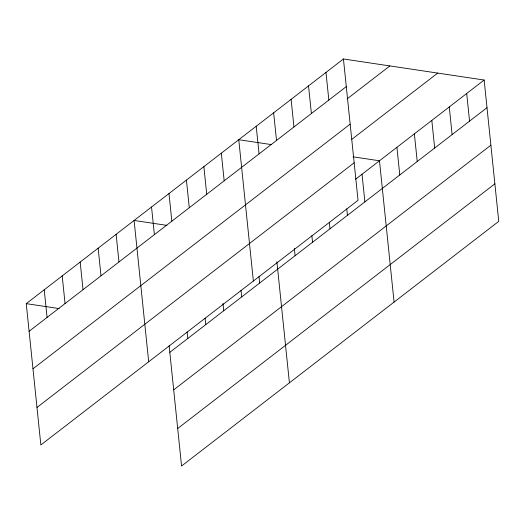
<?xml version="1.0" encoding="UTF-8"?>
<svg xmlns="http://www.w3.org/2000/svg" width="525" height="525" viewBox="0 0 525 525"><rect width="100%" height="100%" fill="white"/><g stroke="black" fill="none" stroke-linecap="round" stroke-linejoin="round"><path stroke-width="0.79" d="M343.435 58.977L358.037 200.287L40.852 444.964L26.25 303.653L343.435 58.977L484.148 80.036L498.75 221.347L181.565 466.023L169.148 345.844M29.105 331.288L346.29 86.612M347.222 98.825L389.865 65.927M32.983 368.799L350.162 124.13M351.776 139.374L437.712 73.087M36.98 407.452L354.158 162.776M355.569 179.222L484.148 80.036M169.818 352.347L487.003 107.678M173.696 389.858L490.882 145.189M177.693 428.512L494.872 183.835M271.589 144.631L238.763 139.722L253.365 281.033M353.056 156.824L379.477 160.781L394.078 302.092M166.917 225.376L134.092 220.461L148.693 361.771M26.25 303.653L59.076 308.562M466.699 93.496L469.56 121.131M449.256 106.949L452.11 134.59M431.812 120.409L434.667 148.043M414.369 133.868L417.224 161.503M396.92 147.322L399.781 174.963M362.033 174.234L364.888 201.876M346.769 208.825L347.445 215.329M325.986 72.437L328.84 100.072M329.326 222.285L329.995 228.788M308.543 85.89L311.397 113.531M311.883 235.745L312.552 242.248M291.099 99.35L293.954 126.984M294.354 248.384L295.109 255.701M273.65 112.803L276.511 140.444M276.905 261.844L289.413 382.837M256.207 126.263L259.061 153.897M259.015 276.524L259.691 283.027M241.041 290.384L241.717 296.887M221.32 153.175L224.175 180.817M222.987 303.437L223.742 310.754M203.871 166.635L206.725 194.27M205.098 318.117L205.767 324.621M186.427 180.088L189.282 207.729M187.123 331.984L187.793 338.487M168.984 193.548L171.839 221.183M151.535 207.007L154.396 234.642M116.117 234.327L118.972 261.962M98.142 248.194L101.003 275.828M80.174 262.06L83.029 289.695M62.199 275.92L65.054 303.562M44.225 289.787L47.079 317.422"/></g></svg>
